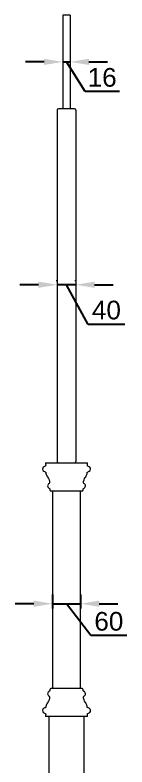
# Model space of a CAD drawing. Header units: millimetres. Extents: x -279 to 3710, y -108 to 3335.
# Drawn here: x 1973 to 2213, y 1722 to 3335 of the extents above; entities that cross this region are included whole.
import ezdxf

# ---------------------------------------------------------------- set-up
doc = ezdxf.new("R2010")
doc.units = ezdxf.units.MM
doc.layers.add('ZANO_R', color=7, linetype='Continuous', lineweight=0)
doc.layers.add('ZANO_W', color=1, linetype='Continuous', lineweight=0)
doc.styles.add('Arial', font='arial.ttf')
doc.styles.get("Standard").update_dxf_attribs({"font": 'ARIALUNI.TTF'})
doc.dimstyles.new('pl i ang', dxfattribs={"dimtxt": 50, "dimasz": 50, "dimexe": 1.25, "dimexo": 0.625, "dimgap": 10, "dimtad": 1, "dimtoh": 1, "dimtxsty": 'Standard', "dimcen": 2.5, "dimclrd": 1, "dimclre": 1, "dimclrt": 1, "dimadec": 0, "dimazin": 0, "dimtfac": 1, "dimtmove": 0, "dimatfit": 3, "dimfxl": 1, "dimarcsym": 1})

# ---------------------------------------------------------------- blocks, each defined once
blk = doc.blocks.new('*D416')
at = {"layer": 'ZANO_W', "color": 1, "lineweight": -2}
for p, q in [((2053.4, 2092), (2053.4, 2062.1)), ((2113.7, 2092), (2113.7, 2062.1)), ((2013.4, 2072.1), (1973.4, 2072.1)), ((2053.4, 2072.1), (2113.7, 2072.1)), ((2135.6, 2003.7), (2083.6, 2072.1)), ((2153.7, 2072.1), (2193.7, 2072.1)), ((2212.9, 2003.7), (2135.6, 2003.7))]:
    blk.add_line(p, q, dxfattribs=at)
at = {"layer": 'ZANO_W', "color": 1}
for points in [[(2013.4, 2065.5), (2013.4, 2078.8), (2053.4, 2072.1)], [(2153.7, 2078.8), (2153.7, 2065.5), (2113.7, 2072.1)]]:
    blk.add_solid(points, dxfattribs=at)
at = {"layer": 'ZANO_W', "color": 1, "insert": (2174.2, 2034.1), "char_height": 40, "attachment_point": 5, "style": 'Arial'}
blk.add_mtext('60', dxfattribs=at)
blk = doc.blocks.new('*D419')
at = {"layer": 'ZANO_W', "color": 1, "lineweight": -2}
for p, q in [((2063.6, 2764), (2063.6, 2766.4)), ((2103.6, 2764), (2103.6, 2766.4)), ((2023.6, 2756.4), (1983.6, 2756.4)), ((2103.6, 2756.4), (2063.6, 2756.4)), ((2129.6, 2671.4), (2083.6, 2756.4)), ((2143.6, 2756.4), (2183.6, 2756.4)), ((2208.4, 2671.4), (2129.6, 2671.4))]:
    blk.add_line(p, q, dxfattribs=at)
at = {"layer": 'ZANO_W', "color": 1}
for points in [[(2023.6, 2749.7), (2023.6, 2763.1), (2063.6, 2756.4)], [(2143.6, 2763.1), (2143.6, 2749.7), (2103.6, 2756.4)]]:
    blk.add_solid(points, dxfattribs=at)
at = {"layer": 'ZANO_W', "color": 1, "insert": (2169, 2701.8), "char_height": 40, "attachment_point": 5, "style": 'Arial'}
blk.add_mtext('40', dxfattribs=at)
blk = doc.blocks.new('*D420')
at = {"layer": 'ZANO_W', "color": 1, "lineweight": -2}
for p, q in [((2075.6, 3244.5), (2075.6, 3244.5)), ((2091.6, 3244.5), (2091.6, 3244.5)), ((2035.6, 3234.5), (1995.6, 3234.5)), ((2075.6, 3234.5), (2091.6, 3234.5)), ((2123.2, 3170.6), (2083.6, 3234.5)), ((2131.6, 3234.5), (2171.6, 3234.5)), ((2196.7, 3170.6), (2123.2, 3170.6))]:
    blk.add_line(p, q, dxfattribs=at)
at = {"layer": 'ZANO_W', "color": 1}
for points in [[(2035.6, 3227.8), (2035.6, 3241.1), (2075.6, 3234.5)], [(2131.6, 3241.1), (2131.6, 3227.8), (2091.6, 3234.5)]]:
    blk.add_solid(points, dxfattribs=at)
at = {"layer": 'ZANO_W', "color": 1, "insert": (2159.9, 3201), "char_height": 40, "attachment_point": 5, "style": 'Arial'}
blk.add_mtext('16', dxfattribs=at)

msp = doc.modelspace()

# ---------------------------------------------------------------- linework, layer by layer
at = {"layer": 'ZANO_R'}
for p, q in [((2091.6, 3335), (2075.6, 3335)), ((2075.6, 3335), (2075.6, 3134)), ((2091.6, 3335), (2091.6, 3134)), ((2063.6, 3131), (2063.6, 2377)), ((2100.6, 3134), (2066.6, 3134)), ((2103.6, 3131), (2103.6, 2377)), ((2038.9, 2374), (2066.6, 2374)), ((2066.6, 2374), (2100.6, 2374)), ((2100.6, 2374), (2119.4, 2374)), ((2119.4, 2374), (2128.3, 2374)), ((2050.3, 2314), (2110.3, 2314)), ((2053.4, 2314), (2053.4, 1890)), ((2110.3, 2314), (2116.9, 2314)), ((2113.7, 1890), (2113.7, 2314)), ((2116.9, 1890), (2050.3, 1890)), ((2128.3, 1830), (2038.9, 1830)), ((2045.5, 1830), (2045.5, 1520)), ((2121.6, 1520), (2121.6, 1830))]:
    msp.add_line(p, q, dxfattribs=at)
at = {"layer": 'ZANO_R', "flags": 128}
for points in [[(2038.9, 2374), (2038.9, 2371.8), (2039, 2370.3), (2039, 2369.4), (2038.9, 2368.8), (2038.8, 2368.3), (2038.7, 2367.9), (2038.4, 2367.4), (2037.9, 2367), (2036.4, 2366.4), (2034.9, 2365.8), (2033.7, 2365), (2032.6, 2363), (2032.5, 2360.5), (2033.2, 2358.1), (2034.9, 2356.1), (2036.2, 2355.4), (2037.6, 2354.9), (2038.9, 2354.5), (2039.3, 2354.2), (2039.5, 2353.7), (2039.6, 2352.6), (2039.6, 2351.4), (2040.1, 2349.4), (2041.3, 2346.7), (2042.6, 2344.6), (2043.8, 2342.8), (2045, 2340.7), (2046.1, 2338), (2047.1, 2334.3), (2047.2, 2332.8), (2047.1, 2331.4), (2046.4, 2330.1), (2045.1, 2329.3), (2044, 2328.2), (2043.3, 2326.7), (2043.1, 2324.9), (2043.4, 2323.1), (2044.2, 2321.5), (2045.3, 2320.5), (2046.5, 2319.8), (2047.1, 2319.5), (2047.5, 2319), (2047.7, 2318.5), (2047.9, 2317.6), (2048.1, 2316.5), (2048.2, 2315.8), (2048.3, 2315.2), (2048.4, 2315), (2048.4, 2314.7), (2048.5, 2314.4), (2048.8, 2314.3), (2049.3, 2314.2), (2050.3, 2314)], [(2116.9, 2314), (2118.1, 2314.2), (2118.4, 2314.3), (2118.7, 2314.4), (2118.8, 2314.7), (2118.8, 2315), (2118.8, 2315.2), (2119, 2315.9), (2119.2, 2317.2), (2119.4, 2318.3), (2119.7, 2319), (2120.2, 2319.6), (2121.2, 2320.1), (2122.1, 2320.6), (2123, 2321.5), (2123.8, 2323.1), (2124.1, 2324.9), (2123.9, 2326.7), (2123.2, 2328.2), (2122.1, 2329.3), (2120.8, 2330.1), (2120.1, 2331.4), (2119.9, 2332.8), (2120.1, 2334.3), (2121.1, 2338), (2122.1, 2340.7), (2123.3, 2342.8), (2124.6, 2344.6), (2125.8, 2346.7), (2127.1, 2349.4), (2127.5, 2350.7), (2127.6, 2352), (2127.6, 2352.9), (2127.7, 2353.7), (2127.9, 2354.2), (2128.3, 2354.5), (2129.6, 2354.9), (2131, 2355.4), (2132.2, 2356.1), (2134, 2358.1), (2134.7, 2360.5), (2134.6, 2363), (2133.5, 2365), (2132.3, 2365.8), (2130.8, 2366.4), (2129.3, 2367), (2128.8, 2367.4), (2128.5, 2367.9), (2128.4, 2368.3), (2128.3, 2368.8), (2128.2, 2369.4), (2128.2, 2370.3), (2128.2, 2371.8), (2128.3, 2374)], [(2050.3, 1890), (2049.1, 1889.7), (2048.8, 1889.6), (2048.5, 1889.5), (2048.4, 1889.2), (2048.4, 1889), (2048.3, 1888.8), (2048.2, 1888), (2048, 1886.7), (2047.8, 1885.6), (2047.5, 1884.9), (2047, 1884.4), (2046, 1883.9), (2045, 1883.3), (2044.2, 1882.5), (2043.4, 1880.9), (2043.1, 1879.1), (2043.3, 1877.2), (2044, 1875.7), (2045.1, 1874.7), (2046.4, 1873.9), (2047.1, 1872.6), (2047.2, 1871.1), (2047.1, 1869.7), (2046.1, 1866), (2045, 1863.3), (2043.8, 1861.2), (2042.6, 1859.3), (2041.3, 1857.2), (2040.1, 1854.6), (2039.7, 1853.3), (2039.5, 1852), (2039.6, 1851.1), (2039.5, 1850.2), (2039.3, 1849.8), (2038.9, 1849.4), (2037.6, 1849), (2036.2, 1848.6), (2034.9, 1847.9), (2033.2, 1845.9), (2032.5, 1843.4), (2032.6, 1841), (2033.7, 1839), (2034.9, 1838.1), (2036.4, 1837.5), (2037.9, 1836.9), (2038.4, 1836.5), (2038.7, 1836.1), (2038.8, 1835.7), (2038.9, 1835.2), (2039, 1834.5), (2039, 1833.6), (2038.9, 1832.2), (2038.9, 1830)], [(2128.3, 1830), (2128.2, 1832.2), (2128.2, 1833.6), (2128.2, 1834.5), (2128.3, 1835.2), (2128.4, 1835.7), (2128.5, 1836.1), (2128.8, 1836.5), (2129.3, 1836.9), (2130.8, 1837.5), (2132.3, 1838.1), (2133.5, 1839), (2134.6, 1841), (2134.7, 1843.4), (2134, 1845.9), (2132.2, 1847.9), (2131, 1848.6), (2129.6, 1849), (2128.3, 1849.4), (2127.9, 1849.8), (2127.7, 1850.2), (2127.6, 1851.3), (2127.6, 1852.5), (2127.1, 1854.6), (2125.8, 1857.2), (2124.6, 1859.3), (2123.3, 1861.2), (2122.1, 1863.3), (2121.1, 1866), (2120.1, 1869.7), (2119.9, 1871.1), (2120.1, 1872.6), (2120.8, 1873.9), (2122.1, 1874.7), (2123.2, 1875.7), (2123.9, 1877.2), (2124.1, 1879.1), (2123.8, 1880.9), (2123, 1882.5), (2121.9, 1883.5), (2120.7, 1884.1), (2120.1, 1884.5), (2119.7, 1884.9), (2119.4, 1885.5), (2119.3, 1886.3), (2119.1, 1887.4), (2118.9, 1888.2), (2118.8, 1888.8), (2118.8, 1889), (2118.8, 1889.2), (2118.7, 1889.5), (2118.3, 1889.7), (2117.9, 1889.8), (2116.9, 1890)]]:
    msp.add_lwpolyline(points, dxfattribs=at)
at = {"layer": 'ZANO_R'}
for centre, start, end in [((2066.6, 3131), 90, 180), ((2100.6, 3131), 0, 90), ((2066.6, 2377), 180, 270), ((2100.6, 2377), 270, 0)]:
    msp.add_arc(centre, 3, start, end, dxfattribs=at)

# ---------------------------------------------------------------- dimensions: what is measured, and where the dimension line sits
at = {"layer": 'ZANO_W'}
for base, p1, p2, picture, middle in [((2091.6, 3234.5), (2075.6, 3234.5), (2091.6, 3234.5), '*D420', (2133.2, 3170.6)), ((2063.6, 2756.4), (2103.6, 2754), (2063.6, 2754), '*D419', (2139.6, 2671.4)), ((2113.7, 2072.1), (2053.4, 2102), (2113.7, 2102), '*D416', (2145.6, 2003.7))]:
    dim = msp.add_linear_dim(base=base, p1=p1, p2=p2, dimstyle='pl i ang', override={"dimtxt": 40, "dimasz": 40, "dimexe": 10, "dimexo": 10, "dimtoh": 0, "dimdec": 0, "dimtxsty": 'Arial', "dimtdec": 0, "dimtmove": 1}, dxfattribs=at)
    dim.commit()
    dim.dimension.update_dxf_attribs({"geometry": picture, "text_midpoint": middle, "dimtype": 160})

doc.saveas('drawing.dxf')
